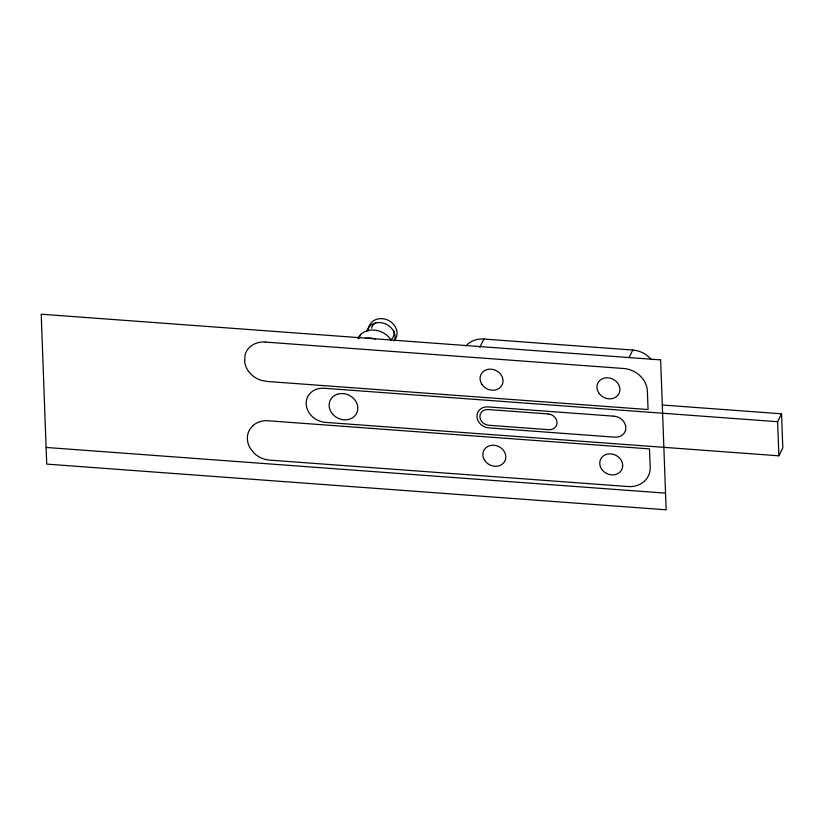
<?xml version="1.0" encoding="UTF-8"?>
<svg xmlns="http://www.w3.org/2000/svg" width="824" height="824" viewBox="0 0 824 824"><rect width="100%" height="100%" fill="white"/><g stroke="black" fill="none" stroke-linecap="round" stroke-linejoin="round"><path stroke-width="1.24" d="M358.646 338.767L360.881 334.235A19.622 16.995 26.3 0 1 391.101 340.075M479.846 347.264L483.904 339.045L632.791 350.035A23.556 20.394 26.3 0 1 651.3 359.583M629.031 357.637L632.791 350.035M777.629 421.723L324.192 388.269A19.137 16.573 26.3 0 0 306.178 403.945A19.137 16.573 26.3 0 0 325.449 422.372L778.886 455.816L777.629 421.723L781.543 413.803L662.424 405.017M778.886 455.816L782.8 447.906L781.543 413.803M357.626 338.056L360.881 334.235M244.543 361.468L245.418 365.279A22.083 19.107 26.3 0 0 261.156 380.307L266.719 381.419L648.066 409.549L647.386 391.184A23.556 20.394 26.3 0 0 623.665 368.503L265.266 342.073M46.103 447.453L665.555 493.143M244.728 361.468L245.006 355.113A22.083 19.107 26.3 0 1 265.307 342.063M465.993 345.915A23.556 20.394 26.3 0 1 483.904 339.045M393.923 330.774A11.773 10.197 26.3 0 1 391.081 339.787M371.5 328.23A11.773 10.197 26.3 0 1 375.796 322.689M365.382 338.262A19.622 16.995 26.3 0 1 375.281 338.994M366.752 331.31A14.719 12.751 26.3 0 1 383.984 323.327A14.719 12.751 26.3 0 1 394.717 340.137M368.349 330.702A14.719 12.751 26.3 0 1 387.146 319.805A14.719 12.751 26.3 0 1 393.985 341.012M253.164 425.4L249.888 429.222A22.083 19.117 26.3 0 0 250.62 448.895L254.183 453.221A22.083 19.117 26.3 0 0 269.613 460.111L628.012 486.541A23.556 20.394 26.3 0 0 650.188 467.249L649.508 448.895L268.161 420.765A22.083 19.117 26.3 0 0 253.164 425.4M337.562 394.243L335.883 394.809A14.719 12.751 26.3 0 0 336.717 417.531L340.23 419.097A14.719 12.751 26.3 0 0 357.822 407.756A14.719 12.751 26.3 0 0 339.292 393.759L337.562 394.243M660.642 359.892L41.2 314.202L46.721 464.108L666.163 509.798L660.642 359.892M613.973 416.192L488.035 406.901A11.773 10.197 26.3 0 0 476.942 416.542A11.773 10.197 26.3 0 0 488.807 427.883L614.745 437.173A11.773 10.197 26.3 0 0 625.838 427.522A11.773 10.197 26.3 0 0 613.973 416.192M548.135 413.947L488.189 409.528A8.827 7.653 26.3 0 0 479.867 416.759A8.827 7.653 26.3 0 0 488.766 425.266L548.712 429.685A8.827 7.653 26.3 0 0 557.034 422.454A8.827 7.653 26.3 0 0 548.135 413.947M598.677 392.821A11.773 10.197 26.3 0 0 618.556 394.294A11.773 10.197 26.3 0 0 608.04 377.814A11.773 10.197 26.3 0 0 598.677 392.821M481.803 384.2A11.773 10.197 26.3 0 0 501.682 385.673A11.773 10.197 26.3 0 0 491.166 369.193A11.773 10.197 26.3 0 0 481.803 384.2M601.479 468.897A11.773 10.197 26.3 0 0 621.358 470.36A11.773 10.197 26.3 0 0 610.841 453.89A11.773 10.197 26.3 0 0 601.479 468.897M484.605 460.276A11.773 10.197 26.3 0 0 504.484 461.739A11.773 10.197 26.3 0 0 493.967 445.269A11.773 10.197 26.3 0 0 484.605 460.276"/></g></svg>
